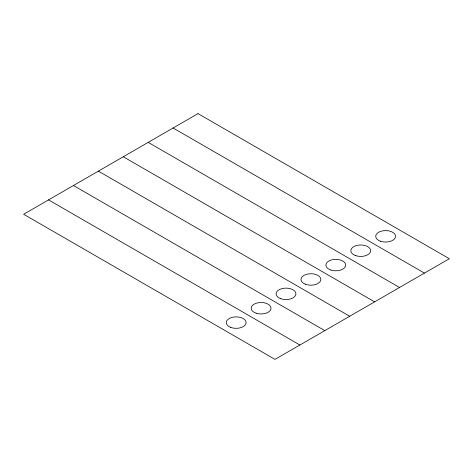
<?xml version="1.0" encoding="UTF-8"?>
<svg xmlns="http://www.w3.org/2000/svg" width="473" height="473" viewBox="0 0 473 473"><rect width="100%" height="100%" fill="white"/><g stroke="black" fill="none" stroke-linecap="round" stroke-linejoin="round"><path stroke-width="0.71" d="M173.1 127.994L424.441 273.104M148.191 142.373L399.531 287.483M123.282 156.752L374.628 301.863M98.372 171.137L349.718 316.248M73.469 185.517L324.809 330.627M48.559 199.896L299.9 345.006M198.01 113.615L23.65 214.275L274.99 359.385L449.35 258.725L198.01 113.615M380.682 241.277A9.915 5.723 0 0 0 395.552 236.323A9.915 5.723 0 0 0 380.682 231.362A9.915 5.723 0 0 0 380.682 241.277M355.779 255.657A9.915 5.723 0 0 0 370.649 250.702A9.915 5.723 0 0 0 355.779 245.747A9.915 5.723 0 0 0 355.779 255.657M330.869 270.042A9.915 5.723 0 0 0 345.739 265.081A9.915 5.723 0 0 0 330.869 260.126A9.915 5.723 0 0 0 330.869 270.042M305.357 284.202A9.915 5.723 0 0 0 320.806 279.874A9.915 5.723 0 0 0 306.587 274.316A9.915 5.723 0 0 0 305.357 284.202M280.454 298.581A9.915 5.723 0 0 0 295.897 294.253A9.915 5.723 0 0 0 281.677 288.696A9.915 5.723 0 0 0 280.454 298.581M256.141 313.179A9.915 5.723 0 0 0 271.011 308.225A9.915 5.723 0 0 0 256.141 303.27A9.915 5.723 0 0 0 256.141 313.179M230.635 327.346A9.915 5.723 0 0 0 246.078 323.012A9.915 5.723 0 0 0 231.859 317.454A9.915 5.723 0 0 0 230.635 327.346"/></g></svg>
